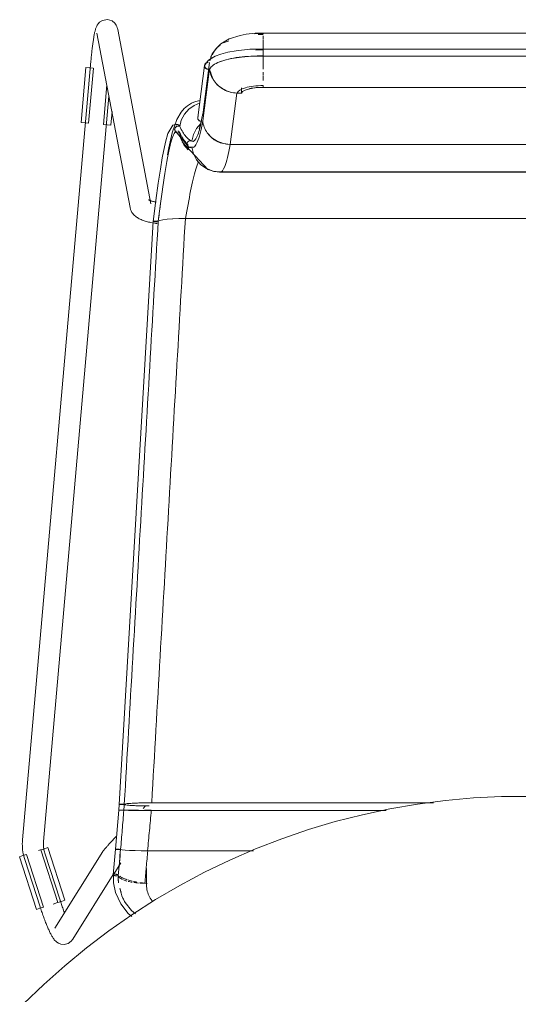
# Model space of a CAD drawing. Header units: millimetres. Extents: x 155927 to 317870, y -36033 to 97293.
# Drawn here: x 227167 to 227452, y 31394 to 31950 of the extents above; entities that cross this region are included whole.
import ezdxf

# ---------------------------------------------------------------- set-up
doc = ezdxf.new("R2010")
doc.units = ezdxf.units.MM
doc.header["$MEASUREMENT"] = 0
doc.layers.add('I-FURN', color=8, linetype='CONTINUOUS', lineweight=9)

msp = doc.modelspace()

# ---------------------------------------------------------------- linework, layer by layer
at = {"layer": 'I-FURN'}
for p, q in [((227210.9, 31946.18), (227210.69, 31945.7)), ((227211.2, 31946.74), (227210.9, 31946.18)), ((227211.68, 31947.44), (227211.2, 31946.74)), ((227212.54, 31948.35), (227211.68, 31947.44)), ((227214.19, 31949.39), (227212.54, 31948.35)), ((227216.95, 31949.88), (227214.19, 31949.39)), ((227219.7, 31949.04), (227216.95, 31949.88)), ((227219.7, 31949.04), (227221.28, 31947.72)), ((227221.28, 31947.72), (227222.03, 31946.64)), ((227222.03, 31946.64), (227222.4, 31945.84)), ((227209.44, 31940.96), (227209.34, 31940.45)), ((227209.53, 31941.46), (227209.44, 31940.96)), ((227209.63, 31941.94), (227209.53, 31941.46)), ((227209.72, 31942.4), (227209.63, 31941.94)), ((227209.82, 31942.84), (227209.72, 31942.4)), ((227209.92, 31943.27), (227209.82, 31942.84)), ((227210.03, 31943.68), (227209.92, 31943.27)), ((227210.13, 31944.08), (227210.03, 31943.68)), ((227210.25, 31944.48), (227210.13, 31944.08)), ((227210.37, 31944.87), (227210.25, 31944.48)), ((227210.52, 31945.28), (227210.37, 31944.87)), ((227210.69, 31945.7), (227210.52, 31945.28)), ((227211.05, 31942.05), (227229.86, 31842.76)), ((227222.4, 31945.84), (227222.62, 31945.22)), ((227222.62, 31945.22), (227222.75, 31944.7)), ((227222.75, 31944.7), (227222.84, 31944.28)), ((227241.66, 31844.99), (227222.84, 31944.28)), ((227286.37, 31938.82), (227292.52, 31940.85)), ((227292.52, 31940.85), (227296.02, 31941.5)), ((227296.02, 31941.5), (227301.23, 31942.02)), ((227301.23, 31942.02), (227305.75, 31942.1)), ((227305.75, 31942.1), (227305.75, 31941.93)), ((227600.6, 31942.1), (227305.75, 31942.1)), ((227305.75, 31941.8), (227305.75, 31942.08)), ((227305.75, 31938.85), (227305.75, 31940.61)), ((227208.52, 31935.04), (227208.44, 31934.37)), ((227208.61, 31935.7), (227208.52, 31935.04)), ((227208.7, 31936.35), (227208.61, 31935.7)), ((227208.79, 31936.99), (227208.7, 31936.35)), ((227208.88, 31937.61), (227208.79, 31936.99)), ((227208.97, 31938.21), (227208.88, 31937.61)), ((227209.06, 31938.8), (227208.97, 31938.21)), ((227209.16, 31939.36), (227209.06, 31938.8)), ((227209.25, 31939.92), (227209.16, 31939.36)), ((227209.34, 31940.45), (227209.25, 31939.92)), ((227279.68, 31934.12), (227281.66, 31935.95)), ((227281.66, 31935.95), (227286.37, 31938.82)), ((227305.75, 31936), (227305.75, 31938.58)), ((227305.75, 31935.84), (227305.75, 31932.82)), ((227305.75, 31932.82), (227305.75, 31935.83)), ((227207.95, 31930.09), (227207.87, 31929.35)), ((227208.02, 31930.83), (227207.95, 31930.09)), ((227208.1, 31931.55), (227208.02, 31930.83)), ((227208.18, 31932.27), (227208.1, 31931.55)), ((227208.27, 31932.98), (227208.18, 31932.27)), ((227208.35, 31933.68), (227208.27, 31932.98)), ((227208.44, 31934.37), (227208.35, 31933.68)), ((227276.68, 31929.78), (227278.01, 31932.05)), ((227278.01, 31932.05), (227279.68, 31934.12)), ((227278.37, 31928.97), (227281.54, 31930.17)), ((227281.54, 31930.17), (227285.58, 31931.25)), ((227285.58, 31931.25), (227290.3, 31932.11)), ((227290.3, 31932.11), (227298.19, 31932.91)), ((227298.19, 31932.91), (227305.75, 31933.06)), ((227600.6, 31933.06), (227305.75, 31933.06)), ((227305.75, 31929.1), (227305.75, 31933.06)), ((227305.75, 31933.06), (227305.75, 31932.99)), ((227305.75, 31932.99), (227305.75, 31932.79)), ((227305.75, 31932.79), (227305.75, 31932.49)), ((227305.75, 31932.49), (227305.75, 31932.1)), ((227305.75, 31932.1), (227305.75, 31931.65)), ((227305.75, 31931.65), (227305.75, 31931.15)), ((227305.75, 31931.15), (227305.75, 31930.65)), ((227305.75, 31930.65), (227305.75, 31930.18)), ((227305.75, 31930.18), (227305.75, 31929.76)), ((227305.75, 31929.76), (227305.75, 31929.43)), ((227305.75, 31929.43), (227305.75, 31929.21)), ((227207.57, 31926.2), (227168.62, 31482.88)), ((227207.58, 31926.36), (227207.57, 31926.2)), ((227207.65, 31927.11), (227207.58, 31926.36)), ((227207.72, 31927.86), (227207.65, 31927.11)), ((227207.8, 31928.61), (227207.72, 31927.86)), ((227207.87, 31929.35), (227207.8, 31928.61)), ((227271.29, 31895.65), (227275.13, 31925.35)), ((227272.65, 31924.29), (227274.54, 31926.67)), ((227274.36, 31919.38), (227274.98, 31924.16)), ((227274.54, 31926.67), (227278.37, 31928.97)), ((227281.59, 31926.02), (227281.08, 31925.83)), ((227284.41, 31926.9), (227281.59, 31926.02)), ((227287.91, 31927.7), (227284.41, 31926.9)), ((227293.35, 31928.53), (227287.91, 31927.7)), ((227299.34, 31929.01), (227293.35, 31928.53)), ((227305.75, 31929.1), (227299.34, 31929.01)), ((227305.75, 31929.21), (227305.75, 31929.1)), ((227305.75, 31929.13), (227305.75, 31925.31)), ((227305.75, 31925.31), (227305.75, 31929.13)), ((227305.75, 31929.1), (227600.6, 31929.1)), ((227305.75, 31921.56), (227305.75, 31925.12)), ((227202, 31891.18), (227204.76, 31922.59)), ((227204.76, 31922.59), (227206.8, 31922.41)), ((227206.23, 31890.81), (227208.99, 31922.22)), ((227206.8, 31922.41), (227208.86, 31922.23)), ((227268.44, 31894.01), (227272.29, 31923.79)), ((227271.27, 31892.11), (227275.11, 31921.81)), ((227305.75, 31918.09), (227305.75, 31919.93)), ((227305.75, 31915.11), (227305.75, 31917.57)), ((227216.66, 31912.67), (227214.68, 31890.07)), ((227286.82, 31878.73), (227290.68, 31908.01)), ((227290.68, 31908.01), (227293.39, 31907.94)), ((227293.39, 31910.95), (227293.39, 31907.94)), ((227293.39, 31907.94), (227294.03, 31908.8)), ((227294.03, 31908.8), (227295.38, 31909.59)), ((227295.38, 31909.59), (227297.37, 31910.26)), ((227297.37, 31910.26), (227299.86, 31910.77)), ((227299.86, 31910.77), (227302.71, 31911.09)), ((227302.71, 31911.09), (227305.75, 31911.2)), ((227600.6, 31911.26), (227305.75, 31911.26)), ((227305.75, 31911.2), (227600.6, 31911.2)), ((227180.58, 31481.83), (227217.87, 31906.33)), ((227264.88, 31902.18), (227262.68, 31900.8)), ((227267.25, 31903.2), (227264.88, 31902.18)), ((227269.89, 31902.35), (227266.38, 31900.95)), ((227269.75, 31903.86), (227267.25, 31903.2)), ((227218.91, 31889.7), (227219.6, 31897.59)), ((227258.97, 31897.15), (227256.46, 31893.04)), ((227260.7, 31899.12), (227258.97, 31897.15)), ((227262.68, 31900.8), (227260.7, 31899.12)), ((227263.3, 31898.78), (227260.81, 31895.95)), ((227266.38, 31900.95), (227263.3, 31898.78)), ((227270.04, 31890.14), (227271.41, 31896.43)), ((227204.04, 31891), (227202, 31891.18)), ((227206.1, 31890.82), (227204.04, 31891)), ((227256.46, 31893.04), (227253.79, 31885.41)), ((227259.07, 31892.63), (227258.17, 31889)), ((227260.81, 31895.95), (227259.07, 31892.63)), ((227270.28, 31890.61), (227267.78, 31887.74)), ((227268.49, 31894.25), (227268.43, 31893.78)), ((227268.43, 31893.78), (227268.49, 31893.31)), ((227268.68, 31894.69), (227268.49, 31894.25)), ((227268.49, 31893.31), (227268.68, 31892.87)), ((227268.68, 31892.87), (227268.98, 31892.49)), ((227268.98, 31892.49), (227269.36, 31892.19)), ((227269.36, 31892.19), (227269.81, 31891.99)), ((227269.81, 31891.99), (227270.3, 31891.91)), ((227270.3, 31891.91), (227270.8, 31891.95)), ((227216.86, 31889.88), (227214.8, 31890.06)), ((227218.91, 31889.7), (227216.86, 31889.88)), ((227249.99, 31880.05), (227251.39, 31885.05)), ((227251.39, 31885.05), (227254.16, 31889.69)), ((227253.79, 31885.41), (227251.9, 31876.89)), ((227254.16, 31889.69), (227256.35, 31890.22)), ((227255.37, 31887.78), (227255.29, 31887.3)), ((227255.29, 31887.3), (227255.35, 31886.81)), ((227255.3, 31887.3), (227255.37, 31887.78)), ((227255.36, 31886.81), (227255.3, 31887.3)), ((227255.35, 31886.81), (227255.54, 31886.35)), ((227255.54, 31886.35), (227255.36, 31886.81)), ((227255.37, 31887.78), (227255.57, 31888.23)), ((227255.56, 31888.23), (227255.37, 31887.78)), ((227255.49, 31886.44), (227263.62, 31877.02)), ((227255.65, 31886.17), (227255.52, 31886.38)), ((227255.83, 31885.95), (227255.54, 31886.35)), ((227255.54, 31886.35), (227255.82, 31885.95)), ((227255.86, 31888.63), (227255.56, 31888.23)), ((227255.57, 31888.23), (227255.87, 31888.63)), ((227255.82, 31885.95), (227256.2, 31885.63)), ((227256.21, 31885.63), (227255.83, 31885.95)), ((227256.25, 31888.94), (227255.86, 31888.63)), ((227255.87, 31888.63), (227256.25, 31888.93)), ((227256.2, 31885.63), (227256.65, 31885.42)), ((227256.66, 31885.42), (227256.21, 31885.63)), ((227256.25, 31888.93), (227256.71, 31889.13)), ((227256.71, 31889.13), (227256.25, 31888.94)), ((227256.35, 31890.22), (227257.26, 31889.92)), ((227256.65, 31885.42), (227257.15, 31885.33)), ((227257.15, 31885.33), (227256.66, 31885.42)), ((227257.2, 31889.21), (227256.71, 31889.13)), ((227256.71, 31889.13), (227257.2, 31889.2)), ((227257.65, 31885.36), (227257.15, 31885.33)), ((227257.15, 31885.33), (227257.65, 31885.36)), ((227257.7, 31889.16), (227257.2, 31889.21)), ((227257.2, 31889.2), (227257.7, 31889.16)), ((227258.12, 31885.51), (227257.65, 31885.36)), ((227257.65, 31885.36), (227258.12, 31885.51)), ((227257.7, 31889.16), (227258.17, 31889)), ((227258.17, 31889), (227257.7, 31889.16)), ((227258.91, 31881.9), (227258.12, 31885.51)), ((227258.12, 31885.51), (227258.9, 31881.9)), ((227258.17, 31889), (227258.18, 31889.09)), ((227267.78, 31887.74), (227266.02, 31884.34)), ((227269.28, 31887.71), (227270.04, 31890.14)), ((227273.9, 31885.34), (227276.39, 31882.6)), ((227248.18, 31871.03), (227249.99, 31880.05)), ((227258.9, 31881.9), (227260.54, 31878.57)), ((227260.55, 31878.58), (227258.91, 31881.9)), ((227259.6, 31880.25), (227274.2, 31864.55)), ((227262.54, 31879.83), (227262.35, 31879.37)), ((227262.36, 31879.37), (227262.55, 31879.83)), ((227262.84, 31880.23), (227262.54, 31879.83)), ((227262.55, 31879.83), (227262.84, 31880.23)), ((227263.22, 31880.55), (227262.84, 31880.23)), ((227262.84, 31880.23), (227263.22, 31880.54)), ((227263.67, 31880.75), (227263.22, 31880.55)), ((227263.22, 31880.54), (227263.67, 31880.74)), ((227263.67, 31880.74), (227264.16, 31880.83)), ((227264.16, 31880.83), (227263.67, 31880.75)), ((227264.16, 31880.83), (227264.66, 31880.79)), ((227264.66, 31880.79), (227264.16, 31880.83)), ((227264.45, 31880.91), (227264.88, 31880.73)), ((227264.66, 31880.79), (227265.13, 31880.63)), ((227265.13, 31880.63), (227264.66, 31880.79)), ((227266.02, 31884.34), (227265.13, 31880.63)), ((227276.39, 31882.6), (227279.5, 31880.52)), ((227279.5, 31880.52), (227283.05, 31879.21)), ((227251.9, 31876.89), (227251.16, 31872.83)), ((227260.54, 31878.57), (227262.95, 31875.74)), ((227262.95, 31875.74), (227260.55, 31878.58)), ((227262.29, 31878.88), (227262.36, 31879.37)), ((227262.35, 31879.37), (227262.29, 31878.88)), ((227262.36, 31878.39), (227262.29, 31878.88)), ((227262.29, 31878.88), (227262.35, 31878.39)), ((227262.35, 31878.39), (227262.54, 31877.92)), ((227262.55, 31877.92), (227262.36, 31878.39)), ((227262.54, 31877.92), (227262.84, 31877.52)), ((227262.84, 31877.52), (227262.55, 31877.92)), ((227263.22, 31877.21), (227262.84, 31877.52)), ((227262.84, 31877.52), (227263.22, 31877.21)), ((227263.67, 31877.01), (227263.22, 31877.21)), ((227263.22, 31877.21), (227263.67, 31877)), ((227263.32, 31877.15), (227266.2, 31877.11)), ((227264.16, 31876.92), (227263.67, 31877.01)), ((227263.67, 31877), (227264.16, 31876.92)), ((227264.66, 31876.96), (227264.16, 31876.92)), ((227264.16, 31876.92), (227264.66, 31876.96)), ((227265.13, 31877.12), (227264.66, 31876.96)), ((227264.66, 31876.96), (227265.13, 31877.12)), ((227265.13, 31877.12), (227266.02, 31873.41)), ((227283.05, 31879.21), (227286.82, 31878.73)), ((227619.53, 31878.73), (227286.82, 31878.73)), ((227286.82, 31878.73), (227619.53, 31878.73)), ((227247.15, 31864.72), (227248.18, 31871.03)), ((227266.02, 31873.41), (227267.78, 31870.01)), ((227267.78, 31870.02), (227266.03, 31873.41)), ((227270.29, 31867.15), (227267.78, 31870.02)), ((227267.78, 31870.01), (227270.28, 31867.14)), ((227245.97, 31856.7), (227247.15, 31864.72)), ((227270.28, 31867.14), (227273.42, 31864.97)), ((227273.42, 31864.98), (227270.29, 31867.15)), ((227273.11, 31865.15), (227277.57, 31863.42)), ((227276.99, 31863.61), (227273.42, 31864.98)), ((227273.42, 31864.97), (227276.99, 31863.6)), ((227274.2, 31864.55), (227276.13, 31863.85)), ((227280.78, 31863.13), (227276.99, 31863.61)), ((227276.99, 31863.6), (227280.78, 31863.13)), ((227277.57, 31863.42), (227281.32, 31862.98)), ((227625.57, 31863.13), (227280.78, 31863.13)), ((227280.78, 31863.13), (227625.57, 31863.13)), ((227281.32, 31862.98), (227586.12, 31862.98)), ((227244.61, 31846.77), (227245.97, 31856.7)), ((227240.44, 31847.22), (227240.46, 31847.21)), ((227240.46, 31847.21), (227240.53, 31847.16)), ((227240.53, 31847.16), (227240.62, 31847.12)), ((227240.62, 31847.12), (227240.77, 31847.04)), ((227240.77, 31847.04), (227240.97, 31846.96)), ((227240.97, 31846.96), (227241.2, 31846.86)), ((227241.2, 31846.86), (227241.47, 31846.76)), ((227241.47, 31846.76), (227241.77, 31846.65)), ((227241.77, 31846.65), (227242.11, 31846.54)), ((227242.11, 31846.54), (227242.47, 31846.44)), ((227242.47, 31846.44), (227242.87, 31846.33)), ((227242.87, 31846.33), (227243.29, 31846.22)), ((227243.06, 31834.91), (227244.61, 31846.77)), ((227243.29, 31846.22), (227243.73, 31846.12)), ((227243.73, 31846.12), (227244.2, 31846.02)), ((227229.86, 31842.76), (227230.12, 31841.77)), ((227230.12, 31841.77), (227230.49, 31840.88)), ((227230.49, 31840.88), (227230.92, 31840.09)), ((227244.2, 31846.02), (227244.7, 31845.92)), ((227230.92, 31840.09), (227231.41, 31839.4)), ((227231.41, 31839.4), (227231.92, 31838.8)), ((227231.92, 31838.8), (227232.44, 31838.28)), ((227232.44, 31838.28), (227232.97, 31837.83)), ((227232.97, 31837.83), (227233.5, 31837.43)), ((227233.5, 31837.43), (227234.04, 31837.07)), ((227234.04, 31837.07), (227234.58, 31836.75)), ((227234.58, 31836.75), (227235.11, 31836.46)), ((227235.11, 31836.46), (227235.66, 31836.18)), ((227235.66, 31836.18), (227236.22, 31835.93)), ((227236.22, 31835.93), (227236.8, 31835.7)), ((227236.8, 31835.7), (227237.38, 31835.48)), ((227237.38, 31835.48), (227237.97, 31835.27)), ((227237.97, 31835.27), (227238.57, 31835.08)), ((227238.57, 31835.08), (227239.19, 31834.89)), ((227243.13, 31834.97), (227243.06, 31834.91)), ((227243.06, 31834.91), (227243.13, 31834.97)), ((227243.32, 31835.02), (227243.13, 31834.97)), ((227243.13, 31834.97), (227243.32, 31835.02)), ((227243.62, 31835.06), (227243.32, 31835.02)), ((227243.32, 31835.02), (227243.62, 31835.06)), ((227244.01, 31835.09), (227243.62, 31835.06)), ((227243.62, 31835.06), (227244, 31835.09)), ((227244, 31835.09), (227244.46, 31835.11)), ((227244.46, 31835.11), (227244.01, 31835.09)), ((227244.96, 31835.12), (227244.46, 31835.11)), ((227244.46, 31835.11), (227244.95, 31835.12)), ((227244.95, 31835.12), (227245.45, 31835.12)), ((227245.45, 31835.12), (227244.96, 31835.12)), ((227245.92, 31835.1), (227245.45, 31835.12)), ((227245.45, 31835.12), (227245.92, 31835.1)), ((227245.92, 31835.1), (227246.83, 31835.5)), ((227246.83, 31835.5), (227245.92, 31835.1)), ((227246.83, 31835.5), (227248.56, 31835.87)), ((227248.57, 31835.87), (227246.83, 31835.5)), ((227248.57, 31835.87), (227251.03, 31836.18)), ((227251.07, 31836.18), (227248.57, 31835.87)), ((227251.06, 31836.18), (227254.12, 31836.42)), ((227254.17, 31836.42), (227251.07, 31836.18)), ((227254.17, 31836.42), (227257.64, 31836.57)), ((227257.7, 31836.57), (227254.17, 31836.42)), ((227257.7, 31836.57), (227261.39, 31836.63)), ((227261.47, 31836.63), (227257.7, 31836.57)), ((227644.87, 31836.63), (227261.47, 31836.63)), ((227261.47, 31836.63), (227644.87, 31836.63)), ((227243.06, 31834.91), (227223.77, 31503)), ((227239.19, 31834.89), (227239.82, 31834.72)), ((227239.82, 31834.72), (227240.46, 31834.56)), ((227240.46, 31834.56), (227241.12, 31834.41)), ((227241.12, 31834.41), (227241.79, 31834.26)), ((227241.79, 31834.26), (227242.47, 31834.13)), ((227242.47, 31834.13), (227243.16, 31834)), ((227243.06, 31834.91), (227243.12, 31834.86)), ((227243.12, 31834.86), (227243.06, 31834.91)), ((227243.12, 31834.86), (227243.31, 31834.81)), ((227243.3, 31834.81), (227243.12, 31834.86)), ((227243.59, 31834.76), (227243.3, 31834.81)), ((227243.31, 31834.81), (227243.6, 31834.76)), ((227243.97, 31834.73), (227243.59, 31834.76)), ((227243.6, 31834.76), (227243.97, 31834.73)), ((227243.87, 31833.89), (227244.58, 31833.78)), ((227243.97, 31834.73), (227244.43, 31834.71)), ((227244.42, 31834.71), (227243.97, 31834.73)), ((227244.91, 31834.7), (227244.42, 31834.71)), ((227244.43, 31834.71), (227244.92, 31834.7)), ((227244.58, 31833.78), (227245.31, 31833.68)), ((227245.41, 31834.7), (227244.91, 31834.7)), ((227244.92, 31834.7), (227245.41, 31834.7)), ((227441.49, 31507.42), (227425.51, 31506.64)), ((227457.49, 31507.57), (227441.49, 31507.42)), ((227223.5, 31499.64), (227223.76, 31503)), ((227223.83, 31503.03), (227223.77, 31503)), ((227223.77, 31503), (227223.84, 31502.97)), ((227224.02, 31503.06), (227223.83, 31503.03)), ((227223.84, 31502.97), (227224.03, 31502.95)), ((227224.31, 31503.08), (227224.02, 31503.06)), ((227224.03, 31502.95), (227224.32, 31502.93)), ((227224.7, 31503.1), (227224.31, 31503.08)), ((227224.32, 31502.93), (227224.7, 31502.91)), ((227225.15, 31503.11), (227224.7, 31503.1)), ((227224.7, 31502.91), (227225.15, 31502.9)), ((227225.64, 31503.11), (227225.15, 31503.11)), ((227225.15, 31502.9), (227225.64, 31502.89)), ((227226.13, 31503.11), (227225.64, 31503.11)), ((227225.64, 31502.89), (227226.14, 31502.89)), ((227226.6, 31503.1), (227226.13, 31503.11)), ((227226.14, 31502.89), (227226.61, 31502.9)), ((227227.49, 31503.31), (227226.6, 31503.1)), ((227226.61, 31502.9), (227227.51, 31502.69)), ((227229.24, 31503.51), (227227.49, 31503.31)), ((227227.51, 31502.69), (227229.26, 31502.5)), ((227231.74, 31503.67), (227229.24, 31503.51)), ((227229.26, 31502.5), (227231.76, 31502.34)), ((227234.87, 31503.79), (227231.74, 31503.67)), ((227231.76, 31502.34), (227234.88, 31502.21)), ((227238.44, 31503.87), (227234.87, 31503.79)), ((227234.88, 31502.21), (227238.43, 31502.14)), ((227238.73, 31502.26), (227237.26, 31500.73)), ((227238.43, 31502.14), (227240.68, 31502.11)), ((227242.22, 31503.9), (227238.44, 31503.87)), ((227402.8, 31503.9), (227242.22, 31503.9)), ((227242.22, 31503.9), (227402.8, 31503.9)), ((227393.71, 31503.15), (227377.94, 31500.45)), ((227409.58, 31505.21), (227393.71, 31503.15)), ((227425.51, 31506.64), (227409.58, 31505.21)), ((227223.49, 31499.64), (227221.67, 31477.44)), ((227223.56, 31499.65), (227223.49, 31499.64)), ((227223.49, 31499.64), (227223.56, 31499.64)), ((227223.5, 31499.64), (227223.56, 31499.65)), ((227223.56, 31499.64), (227223.5, 31499.64)), ((227224.04, 31499.64), (227223.75, 31499.64)), ((227223.75, 31499.64), (227224.04, 31499.64)), ((227224.43, 31499.65), (227224.04, 31499.65)), ((227224.42, 31499.64), (227224.04, 31499.64)), ((227224.04, 31499.64), (227224.42, 31499.64)), ((227224.05, 31499.65), (227224.43, 31499.65)), ((227224.88, 31499.64), (227224.42, 31499.64)), ((227224.42, 31499.64), (227224.87, 31499.64)), ((227224.43, 31499.65), (227224.88, 31499.65)), ((227224.88, 31499.65), (227224.43, 31499.65)), ((227224.87, 31499.64), (227225.36, 31499.64)), ((227224.88, 31499.65), (227225.37, 31499.65)), ((227225.37, 31499.65), (227224.88, 31499.65)), ((227225.37, 31499.64), (227224.88, 31499.64)), ((227225.36, 31499.64), (227225.86, 31499.64)), ((227225.37, 31499.65), (227225.87, 31499.65)), ((227225.87, 31499.65), (227225.37, 31499.65)), ((227225.86, 31499.64), (227225.37, 31499.64)), ((227226.33, 31499.64), (227225.86, 31499.64)), ((227225.86, 31499.64), (227226.33, 31499.64)), ((227225.87, 31499.65), (227226.34, 31499.65)), ((227226.34, 31499.65), (227225.87, 31499.65)), ((227227.22, 31499.62), (227226.33, 31499.64)), ((227226.33, 31499.64), (227227.22, 31499.62)), ((227228.96, 31499.61), (227227.22, 31499.62)), ((227227.22, 31499.62), (227228.97, 31499.61)), ((227228.98, 31499.68), (227227.23, 31499.67)), ((227227.24, 31499.67), (227228.99, 31499.68)), ((227231.47, 31499.6), (227228.97, 31499.61)), ((227228.97, 31499.61), (227231.47, 31499.6)), ((227231.48, 31499.69), (227228.98, 31499.68)), ((227228.99, 31499.68), (227231.49, 31499.69)), ((227234.6, 31499.59), (227231.47, 31499.6)), ((227231.47, 31499.6), (227234.6, 31499.59)), ((227234.61, 31499.7), (227231.48, 31499.69)), ((227231.49, 31499.69), (227234.61, 31499.7)), ((227238.17, 31499.58), (227234.6, 31499.59)), ((227234.6, 31499.59), (227238.17, 31499.58)), ((227238.17, 31499.71), (227241.95, 31499.71)), ((227241.95, 31499.71), (227238.17, 31499.71)), ((227241.96, 31499.58), (227238.17, 31499.58)), ((227238.17, 31499.58), (227241.96, 31499.58)), ((227375.7, 31499.58), (227241.96, 31499.58)), ((227241.96, 31499.58), (227375.7, 31499.58)), ((227362.29, 31497.13), (227346.79, 31493.19)), ((227377.94, 31500.45), (227362.29, 31497.13)), ((227346.79, 31493.19), (227331.45, 31488.62)), ((227221.69, 31484.48), (227222.14, 31484.95)), ((227331.45, 31488.62), (227316.31, 31483.45)), ((227168.54, 31481.74), (227168.51, 31480.6)), ((227168.51, 31480.6), (227168.53, 31479.46)), ((227168.53, 31479.46), (227168.59, 31478.32)), ((227168.62, 31482.88), (227168.54, 31481.74)), ((227180.51, 31480.48), (227180.53, 31481.14)), ((227180.52, 31479.81), (227180.51, 31480.48)), ((227180.56, 31479.15), (227180.52, 31479.81)), ((227180.53, 31481.14), (227180.57, 31481.8)), ((227180.57, 31481.8), (227180.58, 31481.83)), ((227216.68, 31479), (227216.95, 31479.3)), ((227216.95, 31479.3), (227217.24, 31479.63)), ((227217.24, 31479.63), (227217.54, 31479.96)), ((227217.54, 31479.96), (227217.85, 31480.31)), ((227217.85, 31480.31), (227218.18, 31480.68)), ((227218.18, 31480.68), (227218.53, 31481.06)), ((227218.53, 31481.06), (227218.88, 31481.45)), ((227218.88, 31481.45), (227219.25, 31481.85)), ((227219.25, 31481.85), (227219.63, 31482.26)), ((227219.63, 31482.26), (227220.02, 31482.69)), ((227220.02, 31482.69), (227220.43, 31483.12)), ((227220.43, 31483.12), (227220.84, 31483.57)), ((227220.84, 31483.57), (227221.26, 31484.02)), ((227221.26, 31484.02), (227221.69, 31484.48)), ((227316.31, 31483.45), (227301.39, 31477.68)), ((227166.91, 31473.2), (227168.86, 31473.83)), ((227168.59, 31478.32), (227168.69, 31477.18)), ((227168.69, 31477.18), (227168.84, 31476.05)), ((227168.84, 31476.05), (227169.04, 31474.92)), ((227168.86, 31473.83), (227170.83, 31474.46)), ((227169.04, 31474.92), (227169.28, 31473.8)), ((227169.28, 31473.8), (227169.56, 31472.7)), ((227180.64, 31444.49), (227170.95, 31474.5)), ((227177.76, 31476.7), (227178.92, 31477.07)), ((227179.02, 31477.11), (227188.71, 31447.1)), ((227179.14, 31477.14), (227181.11, 31477.78)), ((227180.62, 31478.49), (227180.56, 31479.15)), ((227180.71, 31477.84), (227180.62, 31478.49)), ((227180.82, 31477.19), (227180.71, 31477.84)), ((227180.96, 31476.54), (227180.82, 31477.19)), ((227181.13, 31475.9), (227180.96, 31476.54)), ((227181.11, 31477.78), (227183.06, 31478.41)), ((227181.32, 31475.26), (227181.13, 31475.9)), ((227190.03, 31448.45), (227181.32, 31475.26)), ((227192.75, 31448.41), (227183.06, 31478.41)), ((227214.42, 31476.18), (227187.11, 31432.59)), ((227214.42, 31476.18), (227214.63, 31476.5)), ((227214.63, 31476.5), (227214.81, 31476.76)), ((227214.81, 31476.76), (227214.99, 31476.99)), ((227214.99, 31476.99), (227215.16, 31477.21)), ((227215.16, 31477.21), (227215.34, 31477.43)), ((227215.34, 31477.43), (227215.53, 31477.66)), ((227215.53, 31477.66), (227215.73, 31477.9)), ((227215.73, 31477.9), (227215.95, 31478.16)), ((227215.95, 31478.16), (227216.18, 31478.42)), ((227216.18, 31478.42), (227216.42, 31478.7)), ((227216.42, 31478.7), (227216.68, 31479)), ((227221.66, 31477.44), (227220.24, 31462.95)), ((227221.73, 31477.47), (227221.66, 31477.44)), ((227221.66, 31477.44), (227221.73, 31477.42)), ((227221.67, 31477.44), (227221.73, 31477.47)), ((227221.74, 31477.42), (227221.67, 31477.44)), ((227221.92, 31477.49), (227221.73, 31477.47)), ((227221.73, 31477.47), (227221.92, 31477.49)), ((227221.73, 31477.42), (227221.92, 31477.39)), ((227222.21, 31477.51), (227221.92, 31477.49)), ((227221.92, 31477.49), (227222.21, 31477.51)), ((227221.92, 31477.39), (227222.22, 31477.37)), ((227222.22, 31477.37), (227221.93, 31477.39)), ((227222.59, 31477.53), (227222.21, 31477.51)), ((227222.21, 31477.51), (227222.59, 31477.53)), ((227222.22, 31477.37), (227222.6, 31477.35)), ((227222.61, 31477.35), (227222.22, 31477.37)), ((227223.04, 31477.54), (227222.59, 31477.53)), ((227222.59, 31477.53), (227223.05, 31477.54)), ((227222.6, 31477.35), (227223.06, 31477.34)), ((227223.06, 31477.34), (227222.61, 31477.35)), ((227223.53, 31477.55), (227223.04, 31477.54)), ((227223.05, 31477.54), (227223.54, 31477.55)), ((227223.06, 31477.34), (227223.55, 31477.34)), ((227223.55, 31477.34), (227223.06, 31477.34)), ((227223.55, 31477.34), (227224.04, 31477.34)), ((227224.05, 31477.34), (227223.55, 31477.34)), ((227224.5, 31477.54), (227224.03, 31477.54)), ((227224.03, 31477.54), (227224.5, 31477.54)), ((227224.04, 31477.34), (227224.51, 31477.35)), ((227224.52, 31477.35), (227224.05, 31477.34)), ((227224.51, 31477.35), (227225.41, 31477.16)), ((227225.4, 31477.16), (227224.52, 31477.35)), ((227227.12, 31476.98), (227225.41, 31477.16)), ((227225.41, 31477.16), (227227.14, 31476.98)), ((227229.58, 31476.83), (227227.14, 31476.98)), ((227227.14, 31476.98), (227229.62, 31476.83)), ((227232.65, 31476.71), (227229.62, 31476.83)), ((227229.62, 31476.83), (227232.72, 31476.71)), ((227236.16, 31476.64), (227232.72, 31476.71)), ((227232.72, 31476.71), (227236.15, 31476.64)), ((227236.25, 31476.64), (227240.01, 31476.61)), ((227239.89, 31476.61), (227236.25, 31476.64)), ((227240.01, 31476.61), (227300.13, 31476.61)), ((227300.13, 31476.61), (227240.01, 31476.61)), ((227301.39, 31477.68), (227286.71, 31471.31)), ((227176.6, 31443.19), (227166.91, 31473.2)), ((227169.56, 31472.7), (227169.89, 31471.6)), ((227169.89, 31471.6), (227169.91, 31471.56)), ((227169.91, 31471.56), (227178.62, 31444.75)), ((227220.55, 31463.36), (227224.59, 31469.8)), ((227286.71, 31471.31), (227272.3, 31464.36)), ((227197.28, 31426.22), (227220.31, 31462.99)), ((227220.45, 31458.38), (227220.37, 31463.84)), ((227239.31, 31466.57), (227239.31, 31456.82)), ((227272.3, 31464.36), (227258.18, 31456.85)), ((227221.67, 31452.74), (227220.45, 31458.38)), ((227239.36, 31458.06), (227238.32, 31458.06)), ((227224.57, 31446.42), (227221.67, 31452.74)), ((227258.18, 31456.85), (227244.37, 31448.77)), ((227186.13, 31446.27), (227188.61, 31447.07)), ((227190.8, 31447.77), (227188.83, 31447.14)), ((227190.14, 31448.12), (227190.03, 31448.45)), ((227190.37, 31447.43), (227190.14, 31448.12)), ((227190.6, 31446.74), (227190.37, 31447.43)), ((227190.83, 31446.06), (227190.6, 31446.74)), ((227192.75, 31448.41), (227190.8, 31447.77)), ((227191.07, 31445.38), (227190.83, 31446.06)), ((227228.9, 31440.89), (227224.57, 31446.42)), ((227227.14, 31447.13), (227225.23, 31450.82)), ((227230.64, 31442.56), (227227.14, 31447.13)), ((227244.37, 31448.77), (227230.89, 31440.15)), ((227178.55, 31443.82), (227176.6, 31443.19)), ((227180.52, 31444.46), (227178.55, 31443.82)), ((227178.77, 31444.29), (227178.62, 31444.75)), ((227179.01, 31443.55), (227178.77, 31444.29)), ((227179.26, 31442.81), (227179.01, 31443.55)), ((227179.51, 31442.08), (227179.26, 31442.81)), ((227179.76, 31441.35), (227179.51, 31442.08)), ((227180.01, 31440.63), (227179.76, 31441.35)), ((227180.27, 31439.91), (227180.01, 31440.63)), ((227191.3, 31444.71), (227191.07, 31445.38)), ((227191.54, 31444.04), (227191.3, 31444.71)), ((227191.77, 31443.38), (227191.54, 31444.04)), ((227192.01, 31442.74), (227191.77, 31443.38)), ((227192.24, 31442.1), (227192.01, 31442.74)), ((227192.47, 31441.48), (227192.24, 31442.1)), ((227230.96, 31439.25), (227228.9, 31440.89)), ((227232.98, 31440.6), (227230.64, 31442.56)), ((227180.52, 31439.21), (227180.27, 31439.91)), ((227180.78, 31438.51), (227180.52, 31439.21)), ((227181.03, 31437.82), (227180.78, 31438.51)), ((227181.28, 31437.14), (227181.03, 31437.82)), ((227181.54, 31436.48), (227181.28, 31437.14)), ((227181.79, 31435.82), (227181.54, 31436.48)), ((227182.04, 31435.18), (227181.79, 31435.82)), ((227182.3, 31434.56), (227182.04, 31435.18)), ((227230.89, 31440.15), (227217.77, 31430.99)), ((227182.54, 31433.95), (227182.3, 31434.56)), ((227182.79, 31433.35), (227182.54, 31433.95)), ((227183.04, 31432.77), (227182.79, 31433.35)), ((227183.28, 31432.21), (227183.04, 31432.77)), ((227183.52, 31431.67), (227183.28, 31432.21)), ((227183.76, 31431.14), (227183.52, 31431.67)), ((227183.99, 31430.63), (227183.76, 31431.14)), ((227184.22, 31430.14), (227183.99, 31430.63)), ((227184.46, 31429.66), (227184.22, 31430.14)), ((227184.69, 31429.21), (227184.46, 31429.66)), ((227217.77, 31430.99), (227205.03, 31421.32)), ((227184.91, 31428.77), (227184.69, 31429.21)), ((227185.14, 31428.34), (227184.91, 31428.77)), ((227185.37, 31427.93), (227185.14, 31428.34)), ((227185.61, 31427.53), (227185.37, 31427.93)), ((227185.85, 31427.14), (227185.61, 31427.53)), ((227186.11, 31426.75), (227185.85, 31427.14)), ((227186.38, 31426.36), (227186.11, 31426.75)), ((227186.7, 31425.96), (227186.38, 31426.36)), ((227187.07, 31425.53), (227186.7, 31425.96)), ((227187.53, 31425.07), (227187.07, 31425.53)), ((227188.16, 31424.55), (227187.53, 31425.07)), ((227189.07, 31423.98), (227188.16, 31424.55)), ((227190.45, 31423.46), (227189.07, 31423.98)), ((227194.65, 31423.87), (227192.43, 31423.29)), ((227196.39, 31425.1), (227194.65, 31423.87)), ((227196.39, 31425.1), (227197.28, 31426.22)), ((227192.43, 31423.29), (227190.45, 31423.46)), ((227205.03, 31421.32), (227192.68, 31411.15)), ((227192.68, 31411.15), (227180.75, 31400.49)), ((227180.75, 31400.49), (227169.26, 31389.36))]:
    msp.add_line(p, q, dxfattribs=at)
for centre, major_axis, ratio, start_param, end_param in [((227305.75, 31937.82), (-12.4, 0), 0.287441, 4.712389, 4.950404), ((227305.75, 31926.35), (0, -15.75), 0.000004, 5.8107, 5.99294), ((227270.39, 31893.78), (-1.96, 0), 0.955139, 5.775592, 8.064923), ((227286.95, 31893.8), (-15.78, 0), 0.955139, 0.112537, 0.595753), ((227286.95, 31893.8), (-15.78, 0), 0.955139, 0.595876, 1.562553)]:
    msp.add_ellipse(centre, major_axis=major_axis, ratio=ratio, start_param=start_param, end_param=end_param, dxfattribs=at)
for points in [[(227300.78, 31941.79), (227302.36, 31941.94), (227304.03, 31942.01), (227305.75, 31942.01)], [(227286.14, 31937.65), (227285.19, 31937.39), (227284.25, 31937.05), (227283.36, 31936.62)], [(227301.48, 31932.51), (227302.9, 31932.55), (227304.32, 31932.55), (227305.75, 31932.53)], [(227275.32, 31921.8), (227275.67, 31922.53), (227276.98, 31923.93), (227280.68, 31925.83), (227285.75, 31927.36), (227291.89, 31928.47), (227298.75, 31929.1), (227303.4, 31929.17), (227305.75, 31929.13)], [(227275.6, 31926.76), (227275.75, 31927.42), (227275.95, 31928.06), (227276.19, 31928.7)], [(227274.85, 31921.65), (227274.77, 31921.64), (227274.6, 31921.62), (227274.44, 31921.62), (227274.35, 31921.63)], [(227275.11, 31921.81), (227275.26, 31920.57), (227275.84, 31918.19), (227277.61, 31914.85), (227280.14, 31912.01), (227283.28, 31909.82), (227286.88, 31908.41), (227289.38, 31908.05), (227290.68, 31908.01)], [(227277.1, 31916.3), (227276.4, 31917.56), (227276, 31918.92), (227275.66, 31920.3)], [(227290.92, 31908.02), (227291.18, 31909.13), (227294.56, 31911.3), (227301.96, 31912.27), (227305.75, 31912.32)], [(227304.91, 31911.25), (227302.13, 31911.19), (227298.99, 31910.92), (227297.37, 31910.31)], [(227271.27, 31892.11), (227270.25, 31886.6), (227268.2, 31878.54), (227266.15, 31876.57), (227265.13, 31877.12)], [(227255.1, 31888.41), (227254.84, 31887.91), (227254.58, 31887.28), (227254.32, 31886.53)], [(227258.09, 31889.12), (227257.41, 31890.08), (227256.74, 31890.35), (227256.07, 31889.79)], [(227258.12, 31885.51), (227257.76, 31886.03), (227257.4, 31886.34), (227257.04, 31886.46)], [(227280.78, 31863.13), (227280.96, 31863.03), (227281.14, 31862.98), (227281.32, 31862.98)], [(227247.1, 31844.27), (227246.71, 31841.24), (227246.33, 31838.17), (227245.94, 31835.11)], [(227226.6, 31503.1), (227229.82, 31558.51), (227236.26, 31669.27), (227242.7, 31779.86), (227245.92, 31835.1)], [(227251.81, 31670.39), (227255, 31725.85), (227258.2, 31781.27), (227261.39, 31836.63)], [(227242.22, 31503.9), (227245.42, 31559.42), (227248.61, 31614.95), (227251.81, 31670.39)], [(227226.61, 31502.9), (227226.01, 31502.89), (227224.51, 31502.89), (227223.76, 31502.97), (227223.76, 31503)], [(227226.6, 31503.1), (227226.56, 31502.53), (227226.47, 31501.37), (227226.38, 31500.21), (227226.33, 31499.64)], [(227226.61, 31502.9), (227226.56, 31502.36), (227226.47, 31501.28), (227226.38, 31500.19), (227226.34, 31499.65)], [(227224.52, 31477.35), (227224.82, 31481.06), (227225.43, 31488.48), (227226.03, 31495.92), (227226.33, 31499.64)], [(227240.93, 31488.09), (227241.27, 31491.92), (227241.61, 31495.75), (227241.96, 31499.58)], [(227225.71, 31492.1), (227225.75, 31492.51), (227225.78, 31492.92), (227225.81, 31493.33)], [(227224.5, 31477.54), (227224.81, 31481.18), (227225.11, 31484.83), (227225.41, 31488.49)], [(227239.89, 31476.61), (227240.24, 31480.43), (227240.58, 31484.26), (227240.93, 31488.09)], [(227224.51, 31477.35), (227224.28, 31474.82), (227223.8, 31469.79), (227223.32, 31464.84), (227223.08, 31462.4)], [(227224.5, 31477.54), (227224.27, 31475.16), (227224.03, 31472.8), (227223.8, 31470.45)], [(227240.01, 31476.61), (227239.71, 31473.48), (227239.12, 31467.23), (227238.57, 31461.09), (227238.32, 31458.06)], [(227220.43, 31463.7), (227220.47, 31463.65), (227220.59, 31463.56), (227220.89, 31463.43), (227221.27, 31463.31), (227221.73, 31463.22), (227222.22, 31463.15), (227222.72, 31463.12), (227223.03, 31463.12), (227223.18, 31463.13)], [(227225.63, 31460.23), (227224.93, 31460.55), (227223.79, 31461.25), (227223.22, 31462), (227223.08, 31462.4)], [(227223.12, 31461.57), (227223.13, 31460.91), (227223.17, 31460.26), (227223.23, 31459.62)], [(227223.26, 31458.4), (227223.17, 31459.21), (227223.16, 31460.04), (227223.17, 31460.87)], [(227224.09, 31462.04), (227224.5, 31461.72), (227225.02, 31461.39), (227225.66, 31461.08)], [(227225.91, 31460.97), (227226.54, 31460.67), (227227.29, 31460.4), (227228.1, 31460.13)], [(227228.06, 31459.34), (227227.33, 31459.55), (227226.69, 31459.78), (227226.09, 31460.03)], [(227228.53, 31459.98), (227229.33, 31459.73), (227230.21, 31459.5), (227231.13, 31459.28)], [(227231.11, 31458.66), (227230.27, 31458.81), (227229.46, 31458.97), (227228.72, 31459.16)], [(227231.79, 31459.13), (227232.43, 31458.99), (227233.1, 31458.85), (227233.78, 31458.73)], [(227234.6, 31458.23), (227233.7, 31458.3), (227232.81, 31458.41), (227231.96, 31458.53)], [(227235.48, 31458.48), (227235.95, 31458.41), (227236.43, 31458.36), (227236.91, 31458.31)], [(227238.32, 31458.06), (227237.36, 31458.07), (227236.43, 31458.1), (227235.52, 31458.16)], [(227239.31, 31456.54), (227239.3, 31457.05), (227239.32, 31457.55), (227239.36, 31458.06)], [(227224.06, 31455.09), (227224.26, 31454.39), (227224.49, 31453.69), (227224.75, 31453)]]:
    msp.add_open_spline(points, degree=3, dxfattribs=at)
for points, knots in [([(227281.39, 31935.48), (227281, 31935.2), (227279.62, 31934.17), (227277.62, 31932), (227276.01, 31929.15), (227275.54, 31927.21), (227275.38, 31926.44)], [0.434972, 0.434972, 0.434972, 0.434972, 0.5, 0.6666667, 0.8333333, 0.9407177, 0.9407177, 0.9407177, 0.9407177]), ([(227274.26, 31925.39), (227274.12, 31925.4), (227273.89, 31925.38), (227273.6, 31925.31), (227273.33, 31925.21), (227273.02, 31925.03), (227272.7, 31924.74), (227272.46, 31924.38), (227272.33, 31924.03), (227272.28, 31923.72), (227272.28, 31923.45), (227272.31, 31923.18), (227272.38, 31922.93), (227272.5, 31922.68), (227272.69, 31922.37), (227273.01, 31922.04), (227273.41, 31921.81), (227273.76, 31921.69), (227274.14, 31921.62), (227274.58, 31921.63), (227274.94, 31921.73), (227275.11, 31921.81)], [0.1111111, 0.1111111, 0.1111111, 0.1111111, 0.1666667, 0.1944444, 0.2222222, 0.2777778, 0.3333333, 0.3888889, 0.4444444, 0.4791667, 0.5138889, 0.5486111, 0.5833333, 0.6180556, 0.6527778, 0.7222222, 0.7916667, 0.8263889, 0.8611111, 0.9305556, 1, 1, 1, 1]), ([(227273.86, 31921.72), (227273.74, 31921.76), (227273.51, 31921.85), (227273.1, 31922.13), (227272.64, 31922.68), (227272.39, 31923.55), (227272.62, 31924.33), (227273.02, 31924.84), (227273.4, 31925.14), (227273.86, 31925.33), (227274.19, 31925.37), (227274.35, 31925.38)], [-0.8125, -0.8125, -0.8125, -0.8125, -0.765625, -0.71875, -0.625, -0.5, -0.375, -0.3125, -0.25, -0.1875, -0.125, -0.125, -0.125, -0.125]), ([(227287.14, 31908.56), (227285.91, 31908.88), (227282.39, 31910.31), (227279.08, 31912.78), (227277.95, 31914.93)], [-0.8333333, -0.8333333, -0.8333333, -0.8333333, -0.6666667, -0.3333333, -0.3333333, -0.3333333, -0.3333333]), ([(227270.58, 31892.01), (227269.78, 31888.3), (227267.97, 31881.81), (227266.15, 31880.08), (227265.13, 31880.63)], [0.1122148, 0.1122148, 0.1122148, 0.1122148, 0.5, 1, 1, 1, 1]), ([(227256.29, 31886.39), (227255.88, 31886.2), (227254.46, 31884.6), (227252.02, 31876.3), (227248.97, 31857.86), (227246.94, 31842.65), (227245.92, 31835.1)], [0.1500588, 0.1500588, 0.1500588, 0.1500588, 0.25, 0.5, 0.75, 1, 1, 1, 1]), ([(227263, 31878.38), (227262.54, 31878.78), (227260.92, 31880.45), (227259.29, 31883.1), (227258.12, 31885.51)], [0.303693, 0.303693, 0.303693, 0.303693, 0.5, 1, 1, 1, 1]), ([(227264.45, 31880.91), (227263.52, 31881.38), (227261.42, 31883.17), (227259.33, 31886.6), (227258.17, 31889)], [0.0974621, 0.0974621, 0.0974621, 0.0974621, 0.5, 1, 1, 1, 1]), ([(227281.32, 31862.98), (227282.15, 31862.98), (227283.98, 31865.36), (227285.81, 31873), (227286.82, 31878.73)], [0.0892846, 0.0892846, 0.0892846, 0.0892846, 0.5, 1, 1, 1, 1]), ([(227261.47, 31836.63), (227262.45, 31842.02), (227264.39, 31852.8), (227266.83, 31863.51), (227268.29, 31867.75), (227268.77, 31868.9)], [0, 0, 0, 0, 0.25, 0.5, 0.625, 0.625, 0.625, 0.625]), ([(227223.76, 31503), (227223.76, 31503.02), (227223.9, 31503.05), (227224.29, 31503.08), (227224.68, 31503.1), (227225.14, 31503.11), (227225.63, 31503.11), (227226.14, 31503.11), (227226.45, 31503.11), (227226.6, 31503.1)], [-0.498493, -0.498493, -0.498493, -0.498493, -0.375, -0.3125, -0.25, -0.1875, -0.125, -0.0625, 0, 0, 0, 0]), ([(227226.6, 31503.1), (227226.88, 31503.25), (227228.27, 31503.46), (227231.63, 31503.68), (227234.79, 31503.8), (227238.4, 31503.88), (227240.95, 31503.9), (227242.22, 31503.9)], [-1, -1, -1, -1, -0.666667, -0.5, -0.333333, -0.166667, 0, 0, 0, 0]), ([(227240.68, 31502.11), (227238.66, 31502.13), (227235.43, 31502.18), (227231.64, 31502.33), (227228.29, 31502.55), (227226.9, 31502.76), (227226.61, 31502.9)], [-0.9335619, -0.9335619, -0.9335619, -0.9335619, -0.6666667, -0.5, -0.3333333, 0, 0, 0, 0]), ([(227223.08, 31462.4), (227222.94, 31462.37), (227222.65, 31462.34), (227222.23, 31462.33), (227221.86, 31462.34), (227221.56, 31462.36), (227221.29, 31462.39), (227221.04, 31462.44), (227220.82, 31462.51), (227220.62, 31462.57), (227220.43, 31462.67), (227220.32, 31462.76), (227220.29, 31462.8)], [0, 0, 0, 0, 0.0555556, 0.1111111, 0.1666667, 0.1944444, 0.2222222, 0.2777778, 0.3055556, 0.3333333, 0.3888889, 0.4444444, 0.4444444, 0.4444444, 0.4444444]), ([(227242.47, 31448.17), (227241.71, 31449.07), (227239.78, 31452.07), (227239.15, 31455.68), (227239.36, 31458.06)], [0.5, 0.5, 0.5, 0.5, 0.6666667, 1, 1, 1, 1]), ([(227227.15, 31447.15), (227226.63, 31447.97), (227225.15, 31450.51), (227224.56, 31453.29), (227224.3, 31455.18)], [-0.4024189, -0.4024189, -0.4024189, -0.4024189, -0.3333333, -0.1940396, -0.1940396, -0.1940396, -0.1940396])]:
    msp.add_open_spline(points, degree=3, knots=knots, dxfattribs=at)

doc.saveas('drawing.dxf')
